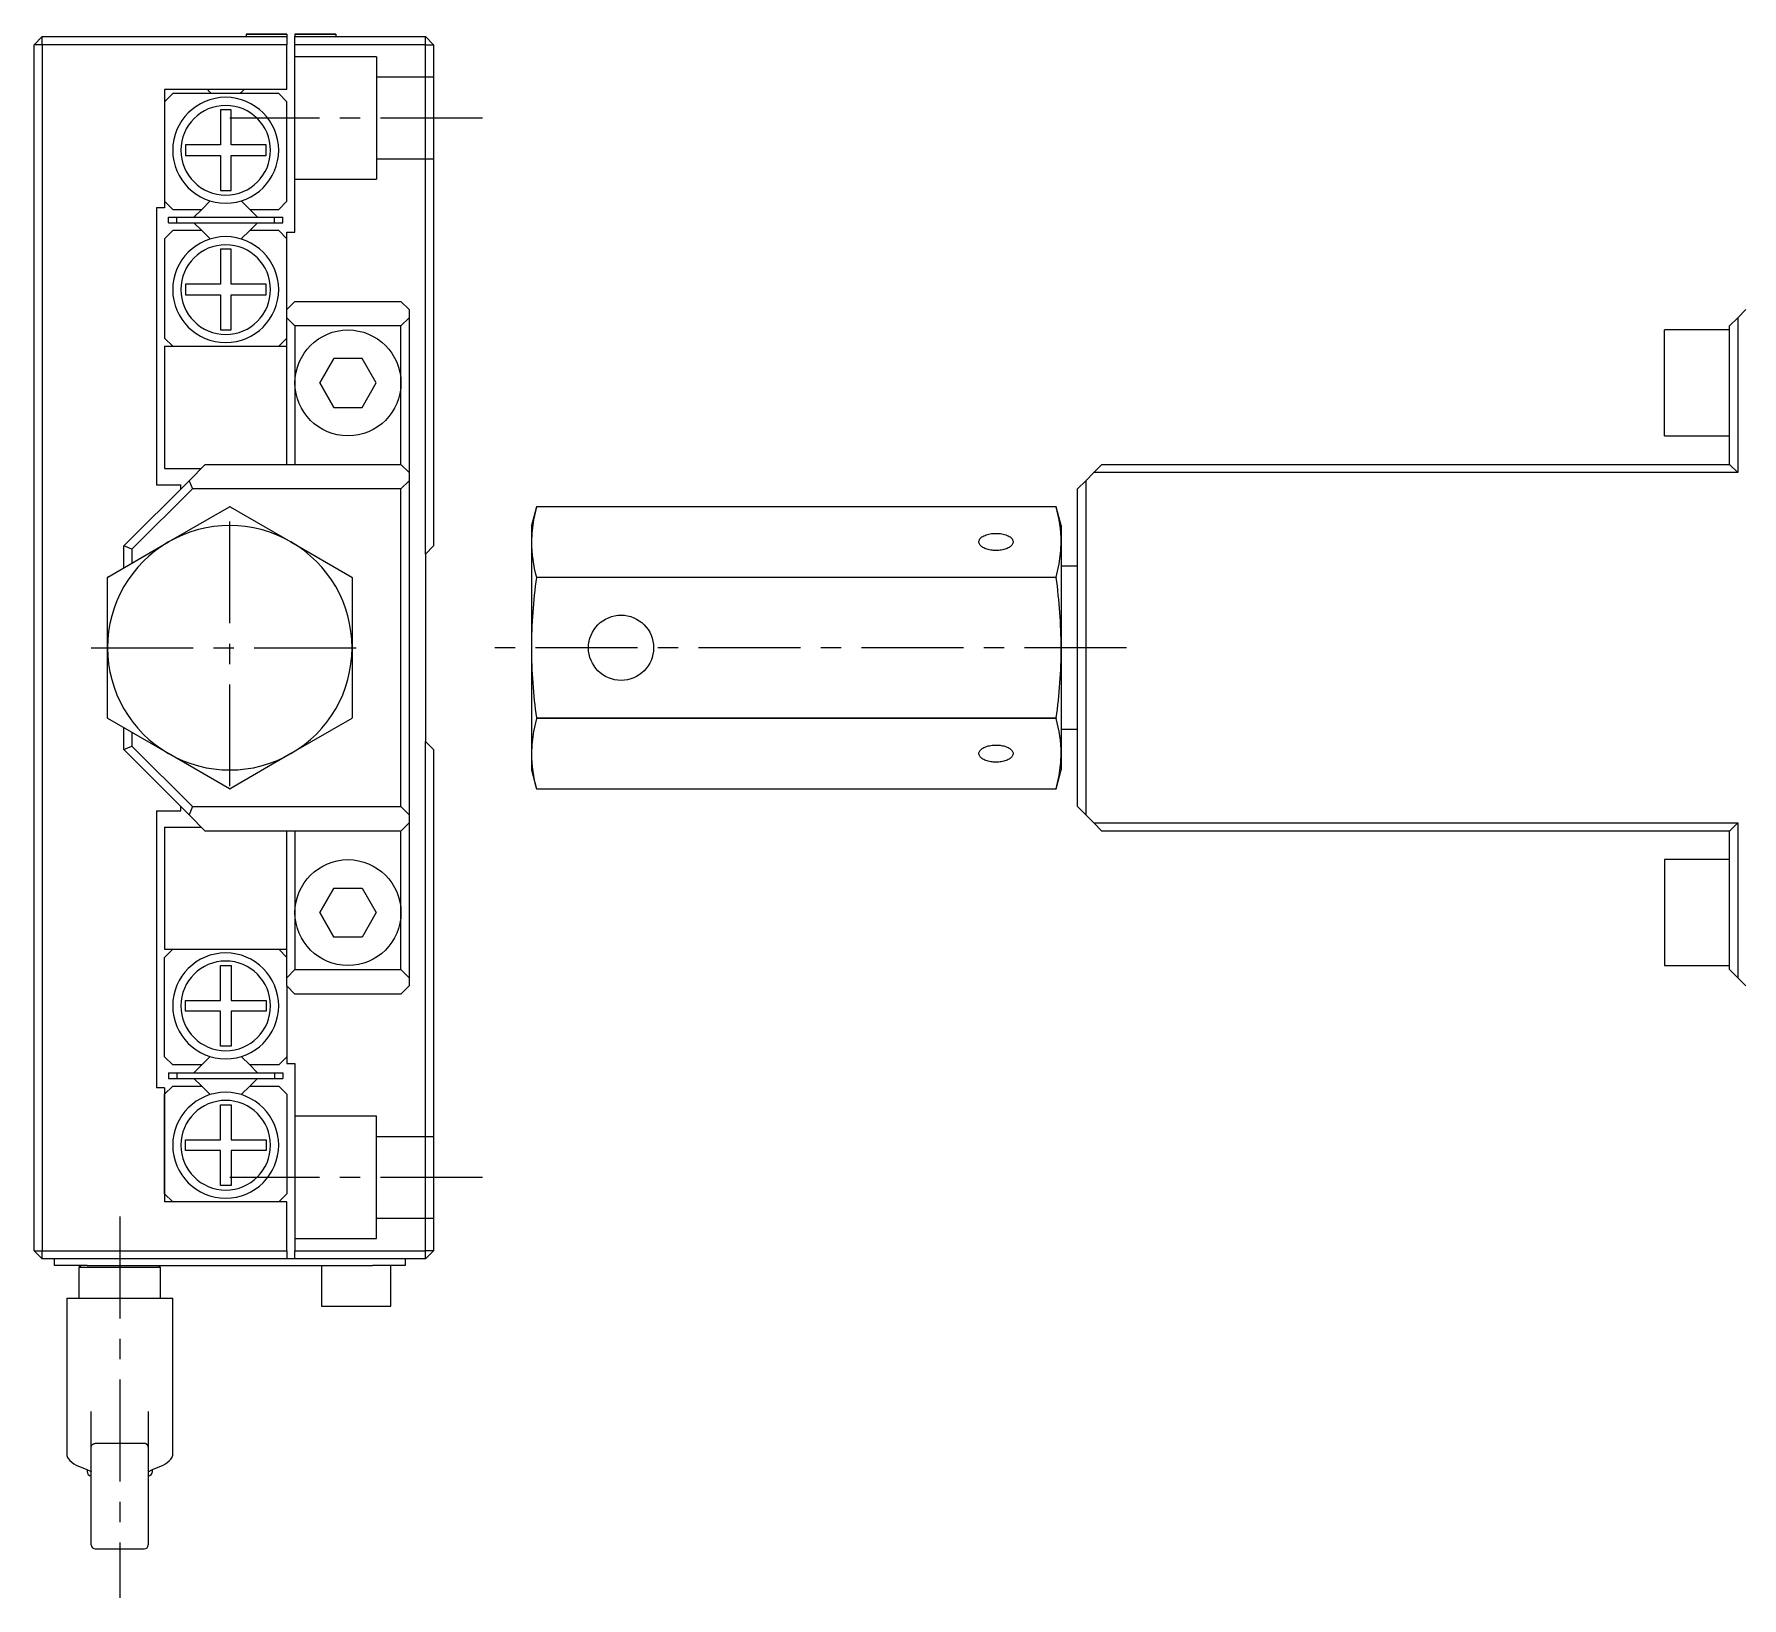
# Model space of a CAD drawing. Extents: x 10 to 774, y 6 to 318.
# Drawn here: x 397.5 to 607, y 66 to 257.9 of the extents above; entities that cross this region are included whole.
import ezdxf

# ---------------------------------------------------------------- set-up
doc = ezdxf.new("R2010")
doc.units = 0
doc.header["$LTSCALE"] = 10
doc.linetypes.add('CENTER', pattern=[2, 1.25, -0.25, 0.25, -0.25])
doc.linetypes.add('DASHED', pattern=[3.5, 2, -1.5])
doc.layers.get('0').update_dxf_attribs({"linetype": 'CONTINUOUS'})
doc.layers.add('CENTER', color=1, linetype='CENTER')

msp = doc.modelspace()

# ---------------------------------------------------------------- linework, layer by layer
at = {"color": 7, "linetype": 'CONTINUOUS'}
for p, q in [((423.5, 257.921019), (428.5, 257.921019)), ((424.222727, 257.921019), (423.5, 257.921019)), ((423.5, 257.921019), (423.5, 257.621019)), ((424.093182, 257.921019), (425.272727, 257.921019)), ((424.229545, 257.921019), (424.093182, 257.921019)), ((424.625, 257.921019), (424.093182, 257.921019)), ((424.093182, 257.921019), (424.222727, 257.921019)), ((424.222781, 257.921019), (424.093182, 257.921019)), ((424.093182, 257.921019), (424.222781, 257.921019)), ((424.222781, 257.921019), (424.093182, 257.921019)), ((424.093182, 257.921019), (424.222781, 257.921019)), ((424.093182, 257.921019), (424.222697, 257.921019)), ((424.222733, 257.921019), (424.093182, 257.921019)), ((424.113636, 257.921019), (424.222727, 257.921019)), ((424.222727, 257.921019), (424.113636, 257.921019)), ((424.113636, 257.921019), (424.222727, 257.921019)), ((424.222727, 257.921019), (424.113636, 257.921019)), ((424.284091, 257.921019), (424.229545, 257.921019)), ((424.365909, 257.921019), (424.284091, 257.921019)), ((425.272727, 257.921019), (424.365909, 257.921019)), ((425.286364, 257.921019), (424.625, 257.921019)), ((425.163636, 257.921019), (425.15488, 257.921019)), ((425.163636, 257.921019), (425.15488, 257.921019)), ((425.293182, 257.921019), (425.156751, 257.921019)), ((425.159123, 257.921019), (425.156751, 257.921019)), ((425.286364, 257.921019), (425.156761, 257.921019)), ((425.286364, 257.921019), (425.156761, 257.921019)), ((425.156763, 257.921019), (425.286364, 257.921019)), ((425.156763, 257.921019), (425.286364, 257.921019)), ((425.156763, 257.921019), (425.286364, 257.921019)), ((425.156764, 257.921019), (425.163636, 257.921019)), ((425.156764, 257.921019), (425.163636, 257.921019)), ((425.163636, 257.921019), (425.156818, 257.921019)), ((425.156818, 257.921019), (425.163636, 257.921019)), ((425.163636, 257.921019), (425.156818, 257.921019)), ((425.156892, 257.921019), (425.163653, 257.921019)), ((425.293182, 257.921019), (425.159123, 257.921019)), ((425.272727, 257.921019), (425.163636, 257.921019)), ((425.163636, 257.921019), (425.272727, 257.921019)), ((428.5, 257.921019), (425.163636, 257.921019)), ((425.163653, 257.921019), (425.293182, 257.921019)), ((425.163653, 257.921019), (425.293182, 257.921019)), ((428.5, 257.921019), (425.5, 257.921019)), ((428.5, 257.921019), (425.5, 257.921019)), ((428.5, 257.921019), (425.5, 257.921019)), ((428.5, 257.921019), (426, 257.921019)), ((428.5, 257.921019), (426, 257.921019)), ((428.5, 257.921019), (426.5, 257.921019)), ((428.5, 257.921019), (426.5, 257.921019)), ((428.5, 257.921019), (426.5, 257.921019)), ((428.5, 257.921019), (426.5, 257.921019)), ((428.5, 257.921019), (426.5, 257.921019)), ((428.5, 257.921019), (426.5, 257.921019)), ((428.5, 257.921019), (426.5, 257.921019)), ((428.5, 257.921019), (426.5, 257.921019)), ((428.5, 257.921019), (426.5, 257.921019)), ((428.5, 257.921019), (426.5, 257.921019)), ((428.5, 257.921019), (426.5, 257.921019)), ((428.5, 257.921019), (426.5, 257.921019)), ((428.5, 257.921019), (426.5, 257.921019)), ((428.5, 257.921019), (426.5, 257.921019)), ((428.5, 257.921019), (426.5, 257.921019)), ((428.5, 257.921019), (426.5, 257.921019)), ((428.5, 257.921019), (428.5, 257.621019)), ((429.5, 257.921019), (434.5, 257.921019)), ((431.5, 257.921019), (429.5, 257.921019)), ((431.5, 257.921019), (429.5, 257.921019)), ((431.5, 257.921019), (429.5, 257.921019)), ((431.5, 257.921019), (429.5, 257.921019)), ((432, 257.921019), (429.5, 257.921019)), ((431.5, 257.921019), (429.5, 257.921019)), ((431.5, 257.921019), (429.5, 257.921019)), ((431.5, 257.921019), (429.5, 257.921019)), ((431.5, 257.921019), (429.5, 257.921019)), ((432.5, 257.921019), (429.5, 257.921019)), ((431.5, 257.921019), (429.5, 257.921019)), ((431.5, 257.921019), (429.5, 257.921019)), ((431.5, 257.921019), (429.5, 257.921019)), ((431.5, 257.921019), (429.5, 257.921019)), ((432, 257.921019), (429.5, 257.921019)), ((431.5, 257.921019), (429.5, 257.921019)), ((431.5, 257.921019), (429.5, 257.921019)), ((431.5, 257.921019), (429.5, 257.921019)), ((431.5, 257.921019), (429.5, 257.921019)), ((432.5, 257.921019), (429.5, 257.921019)), ((431.5, 257.921019), (429.5, 257.921019)), ((431.5, 257.921019), (429.5, 257.921019)), ((431.5, 257.921019), (429.5, 257.921019)), ((431.5, 257.921019), (429.5, 257.921019)), ((432, 257.921019), (429.5, 257.921019)), ((431.5, 257.921019), (429.5, 257.921019)), ((431.5, 257.921019), (429.5, 257.921019)), ((431.5, 257.921019), (429.5, 257.921019)), ((431.5, 257.921019), (429.5, 257.921019)), ((432.5, 257.921019), (429.5, 257.921019)), ((431.5, 257.921019), (429.5, 257.921019)), ((431.5, 257.921019), (429.5, 257.921019)), ((431.5, 257.921019), (429.5, 257.921019)), ((431.5, 257.921019), (429.5, 257.921019)), ((432, 257.921019), (429.5, 257.921019)), ((431.5, 257.921019), (429.5, 257.921019)), ((431.5, 257.921019), (429.5, 257.921019)), ((431.5, 257.921019), (429.5, 257.921019)), ((431.5, 257.921019), (429.5, 257.921019)), ((432.5, 257.921019), (429.5, 257.921019)), ((431.5, 257.921019), (429.5, 257.921019)), ((431.5, 257.921019), (429.5, 257.921019)), ((431.5, 257.921019), (429.5, 257.921019)), ((431.5, 257.921019), (429.5, 257.921019)), ((432, 257.921019), (429.5, 257.921019)), ((431.5, 257.921019), (429.5, 257.921019)), ((431.5, 257.921019), (429.5, 257.921019)), ((431.5, 257.921019), (429.5, 257.921019)), ((431.5, 257.921019), (429.5, 257.921019)), ((432.5, 257.921019), (429.5, 257.921019)), ((431.5, 257.921019), (429.5, 257.921019)), ((431.5, 257.921019), (429.5, 257.921019)), ((431.5, 257.921019), (429.5, 257.921019)), ((431.5, 257.921019), (429.5, 257.921019)), ((432, 257.921019), (429.5, 257.921019)), ((431.5, 257.921019), (429.5, 257.921019)), ((431.5, 257.921019), (429.5, 257.921019)), ((431.5, 257.921019), (429.5, 257.921019)), ((431.5, 257.921019), (429.5, 257.921019)), ((432.5, 257.921019), (429.5, 257.921019)), ((431.5, 257.921019), (429.5, 257.921019)), ((431.5, 257.921019), (429.5, 257.921019)), ((431.5, 257.921019), (429.5, 257.921019)), ((431.5, 257.921019), (429.5, 257.921019)), ((432, 257.921019), (429.5, 257.921019)), ((431.5, 257.921019), (429.5, 257.921019)), ((431.5, 257.921019), (429.5, 257.921019)), ((431.5, 257.921019), (429.5, 257.921019)), ((431.5, 257.921019), (429.5, 257.921019)), ((432.5, 257.921019), (429.5, 257.921019)), ((431.5, 257.921019), (429.5, 257.921019)), ((431.5, 257.921019), (429.5, 257.921019)), ((431.5, 257.921019), (429.5, 257.921019)), ((431.5, 257.921019), (429.5, 257.921019)), ((432, 257.921019), (429.5, 257.921019)), ((431.5, 257.921019), (429.5, 257.921019)), ((431.5, 257.921019), (429.5, 257.921019)), ((431.5, 257.921019), (429.5, 257.921019)), ((431.5, 257.921019), (429.5, 257.921019)), ((432.5, 257.921019), (429.5, 257.921019)), ((431.5, 257.921019), (429.5, 257.921019)), ((431.5, 257.921019), (429.5, 257.921019)), ((431.5, 257.921019), (429.5, 257.921019)), ((431.5, 257.921019), (429.5, 257.921019)), ((432, 257.921019), (429.5, 257.921019)), ((431.5, 257.921019), (429.5, 257.921019)), ((431.5, 257.921019), (429.5, 257.921019)), ((431.5, 257.921019), (429.5, 257.921019)), ((431.5, 257.921019), (429.5, 257.921019)), ((432.5, 257.921019), (429.5, 257.921019)), ((431.5, 257.921019), (429.5, 257.921019)), ((431.5, 257.921019), (429.5, 257.921019)), ((431.5, 257.921019), (429.5, 257.921019)), ((431.5, 257.921019), (429.5, 257.921019)), ((432, 257.921019), (429.5, 257.921019)), ((431.5, 257.921019), (429.5, 257.921019)), ((431.5, 257.921019), (429.5, 257.921019)), ((431.5, 257.921019), (429.5, 257.921019)), ((431.5, 257.921019), (429.5, 257.921019)), ((432.5, 257.921019), (429.5, 257.921019)), ((431.5, 257.921019), (429.5, 257.921019)), ((431.5, 257.921019), (429.5, 257.921019)), ((431.5, 257.921019), (429.5, 257.921019)), ((431.5, 257.921019), (429.5, 257.921019)), ((432, 257.921019), (429.5, 257.921019)), ((431.5, 257.921019), (429.5, 257.921019)), ((431.5, 257.921019), (429.5, 257.921019)), ((431.5, 257.921019), (429.5, 257.921019)), ((431.5, 257.921019), (429.5, 257.921019)), ((432.5, 257.921019), (429.5, 257.921019)), ((431.5, 257.921019), (429.5, 257.921019)), ((431.5, 257.921019), (429.5, 257.921019)), ((431.5, 257.921019), (429.5, 257.921019)), ((431.5, 257.921019), (429.5, 257.921019)), ((432, 257.921019), (429.5, 257.921019)), ((431.5, 257.921019), (429.5, 257.921019)), ((431.5, 257.921019), (429.5, 257.921019)), ((431.5, 257.921019), (429.5, 257.921019)), ((431.5, 257.921019), (429.5, 257.921019)), ((432.5, 257.921019), (429.5, 257.921019)), ((431.5, 257.921019), (429.5, 257.921019)), ((431.5, 257.921019), (429.5, 257.921019)), ((431.5, 257.921019), (429.5, 257.921019)), ((431.5, 257.921019), (429.5, 257.921019)), ((432, 257.921019), (429.5, 257.921019)), ((431.5, 257.921019), (429.5, 257.921019)), ((431.5, 257.921019), (429.5, 257.921019)), ((431.5, 257.921019), (429.5, 257.921019)), ((431.5, 257.921019), (429.5, 257.921019)), ((432.5, 257.921019), (429.5, 257.921019)), ((431.5, 257.921019), (429.5, 257.921019)), ((431.5, 257.921019), (429.5, 257.921019)), ((431.5, 257.921019), (429.5, 257.921019)), ((431.5, 257.921019), (429.5, 257.921019)), ((432, 257.921019), (429.5, 257.921019)), ((431.5, 257.921019), (429.5, 257.921019)), ((431.5, 257.921019), (429.5, 257.921019)), ((431.5, 257.921019), (429.5, 257.921019)), ((431.5, 257.921019), (429.5, 257.921019)), ((432.922727, 257.921019), (429.5, 257.921019)), ((429.5, 257.921019), (429.5, 257.621019)), ((432.922781, 257.921019), (432.793182, 257.921019)), ((432.793182, 257.921019), (432.922697, 257.921019)), ((432.922792, 257.921019), (432.793182, 257.921019)), ((432.793182, 257.921019), (432.922781, 257.921019)), ((432.929488, 257.921019), (432.793182, 257.921019)), ((432.922792, 257.921019), (432.793182, 257.921019)), ((432.793182, 257.921019), (432.922697, 257.921019)), ((432.922792, 257.921019), (432.793182, 257.921019)), ((432.793182, 257.921019), (432.922781, 257.921019)), ((432.922792, 257.921019), (432.793182, 257.921019)), ((432.793182, 257.921019), (432.922697, 257.921019)), ((432.922792, 257.921019), (432.793182, 257.921019)), ((432.793182, 257.921019), (432.922781, 257.921019)), ((432.922792, 257.921019), (432.793182, 257.921019)), ((432.793182, 257.921019), (432.922697, 257.921019)), ((432.793182, 257.921019), (432.922727, 257.921019)), ((432.793182, 257.921019), (432.922727, 257.921019)), ((432.922792, 257.921019), (432.793182, 257.921019)), ((432.793182, 257.921019), (432.922781, 257.921019)), ((432.922792, 257.921019), (432.793182, 257.921019)), ((432.793182, 257.921019), (432.922781, 257.921019)), ((432.922792, 257.921019), (432.793182, 257.921019)), ((432.793182, 257.921019), (432.922781, 257.921019)), ((432.922792, 257.921019), (432.793182, 257.921019)), ((432.793182, 257.921019), (432.922781, 257.921019)), ((432.922792, 257.921019), (432.793182, 257.921019)), ((432.793182, 257.921019), (432.922697, 257.921019)), ((432.793182, 257.921019), (432.92281, 257.921019)), ((432.793182, 257.921019), (432.922727, 257.921019)), ((432.793182, 257.921019), (432.922781, 257.921019)), ((432.922816, 257.921019), (432.793182, 257.921019)), ((432.922733, 257.921019), (432.793182, 257.921019)), ((432.922816, 257.921019), (432.793182, 257.921019)), ((432.922347, 257.921019), (432.793182, 257.921019)), ((432.922789, 257.921019), (432.8, 257.921019)), ((432.8, 257.921019), (432.922716, 257.921019)), ((432.922789, 257.921019), (432.8, 257.921019)), ((432.8, 257.921019), (432.922716, 257.921019)), ((432.922794, 257.921019), (432.8, 257.921019)), ((432.8, 257.921019), (432.924288, 257.921019)), ((432.922794, 257.921019), (432.8, 257.921019)), ((432.8, 257.921019), (432.924288, 257.921019)), ((432.922794, 257.921019), (432.8, 257.921019)), ((432.8, 257.921019), (432.924288, 257.921019)), ((432.922794, 257.921019), (432.8, 257.921019)), ((432.8, 257.921019), (432.924288, 257.921019)), ((432.922789, 257.921019), (432.8, 257.921019)), ((432.8, 257.921019), (432.922716, 257.921019)), ((432.922789, 257.921019), (432.8, 257.921019)), ((432.8, 257.921019), (432.922716, 257.921019)), ((432.929483, 257.921019), (432.8, 257.921019)), ((432.8, 257.921019), (432.92954, 257.921019)), ((433.420455, 257.921019), (432.8, 257.921019)), ((432.922777, 257.921019), (432.8, 257.921019)), ((432.8, 257.921019), (432.922775, 257.921019)), ((432.922777, 257.921019), (432.8, 257.921019)), ((432.8, 257.921019), (432.922775, 257.921019)), ((432.8, 257.921019), (432.92954, 257.921019)), ((432.8, 257.921019), (432.922727, 257.921019)), ((432.922727, 257.921019), (432.8, 257.921019)), ((432.8, 257.921019), (432.922727, 257.921019)), ((432.922727, 257.921019), (432.8, 257.921019)), ((432.8, 257.921019), (432.922727, 257.921019)), ((432.922727, 257.921019), (432.8, 257.921019)), ((432.8, 257.921019), (432.922727, 257.921019)), ((432.922727, 257.921019), (432.8, 257.921019)), ((432.813636, 257.921019), (432.929545, 257.921019)), ((432.929545, 257.921019), (432.813636, 257.921019)), ((432.813636, 257.921019), (432.92281, 257.921019)), ((432.922727, 257.921019), (432.813636, 257.921019)), ((432.813636, 257.921019), (432.92281, 257.921019)), ((432.922727, 257.921019), (432.813636, 257.921019)), ((432.813636, 257.921019), (432.922727, 257.921019)), ((432.922727, 257.921019), (432.813636, 257.921019)), ((432.813636, 257.921019), (432.922727, 257.921019)), ((432.922809, 257.921019), (432.813636, 257.921019)), ((432.813636, 257.921019), (432.92281, 257.921019)), ((432.922727, 257.921019), (432.813636, 257.921019)), ((432.813636, 257.921019), (432.922727, 257.921019)), ((432.922727, 257.921019), (432.813636, 257.921019)), ((432.813636, 257.921019), (432.92281, 257.921019)), ((432.922809, 257.921019), (432.813636, 257.921019)), ((432.813636, 257.921019), (432.922727, 257.921019)), ((432.922809, 257.921019), (432.813636, 257.921019)), ((432.813636, 257.921019), (432.92281, 257.921019)), ((432.922809, 257.921019), (432.813636, 257.921019)), ((432.813636, 257.921019), (432.92281, 257.921019)), ((432.922727, 257.921019), (432.813636, 257.921019)), ((432.813636, 257.921019), (432.922727, 257.921019)), ((432.922809, 257.921019), (432.813636, 257.921019)), ((432.813636, 257.921019), (432.922727, 257.921019)), ((432.922727, 257.921019), (432.813636, 257.921019)), ((432.813636, 257.921019), (432.922727, 257.921019)), ((432.922727, 257.921019), (432.813636, 257.921019)), ((432.813636, 257.921019), (432.92281, 257.921019)), ((432.922809, 257.921019), (432.813636, 257.921019)), ((432.813636, 257.921019), (432.92281, 257.921019)), ((432.922727, 257.921019), (432.813636, 257.921019)), ((432.813636, 257.921019), (432.92281, 257.921019)), ((432.922727, 257.921019), (432.813636, 257.921019)), ((432.813636, 257.921019), (432.92281, 257.921019)), ((432.922727, 257.921019), (432.813636, 257.921019)), ((432.943122, 257.921019), (432.929483, 257.921019)), ((432.943129, 257.921019), (432.929488, 257.921019)), ((432.92954, 257.921019), (433.106818, 257.921019)), ((432.92954, 257.921019), (433.106818, 257.921019)), ((432.929545, 257.921019), (432.943182, 257.921019)), ((433.325056, 257.921019), (432.929545, 257.921019)), ((432.943173, 257.921019), (432.929545, 257.921019)), ((433.106818, 257.921019), (432.929545, 257.921019)), ((432.929545, 257.921019), (433.352273, 257.921019)), ((432.929545, 257.921019), (433.32487, 257.921019)), ((433.255747, 257.921019), (432.943122, 257.921019)), ((433.256706, 257.921019), (432.943129, 257.921019)), ((433.106818, 257.921019), (432.943173, 257.921019)), ((432.943182, 257.921019), (433.215909, 257.921019)), ((433.256818, 257.921019), (433.175001, 257.921019)), ((433.175001, 257.921019), (433.29086, 257.921019)), ((433.25676, 257.921019), (433.202274, 257.921019)), ((433.352273, 257.921019), (433.202274, 257.921019)), ((433.202274, 257.921019), (433.325035, 257.921019)), ((433.202274, 257.921019), (433.325035, 257.921019)), ((433.215909, 257.921019), (433.256818, 257.921019)), ((433.290623, 257.921019), (433.255747, 257.921019)), ((433.290838, 257.921019), (433.256706, 257.921019)), ((433.291206, 257.921019), (433.25676, 257.921019)), ((433.324816, 257.921019), (433.290623, 257.921019)), ((433.325, 257.921019), (433.290838, 257.921019)), ((433.325058, 257.921019), (433.29091, 257.921019)), ((433.325056, 257.921019), (433.291206, 257.921019)), ((433.993182, 257.921019), (433.420455, 257.921019)), ((433.856763, 257.921019), (433.986364, 257.921019)), ((433.856763, 257.921019), (433.986364, 257.921019)), ((433.856763, 257.921019), (433.986364, 257.921019)), ((433.856763, 257.921019), (433.986364, 257.921019)), ((433.856763, 257.921019), (433.986364, 257.921019)), ((433.856763, 257.921019), (433.986364, 257.921019)), ((433.856763, 257.921019), (433.986364, 257.921019)), ((433.856857, 257.921019), (433.986364, 257.921019)), ((433.856857, 257.921019), (433.986364, 257.921019)), ((433.856857, 257.921019), (433.986364, 257.921019)), ((433.863653, 257.921019), (433.993182, 257.921019)), ((433.863653, 257.921019), (433.993182, 257.921019)), ((433.863653, 257.921019), (433.993182, 257.921019)), ((433.863653, 257.921019), (433.993182, 257.921019)), ((433.863653, 257.921019), (433.993182, 257.921019)), ((433.863653, 257.921019), (433.993182, 257.921019)), ((433.863653, 257.921019), (433.993182, 257.921019)), ((433.863653, 257.921019), (433.993182, 257.921019)), ((433.863653, 257.921019), (433.993182, 257.921019)), ((433.863653, 257.921019), (433.993182, 257.921019)), ((433.863653, 257.921019), (433.993182, 257.921019)), ((433.863653, 257.921019), (433.993182, 257.921019)), ((433.863653, 257.921019), (433.993182, 257.921019)), ((433.863653, 257.921019), (433.993182, 257.921019)), ((433.863653, 257.921019), (433.993182, 257.921019)), ((433.863653, 257.921019), (433.993182, 257.921019)), ((433.868511, 257.921019), (433.986364, 257.921019)), ((433.868511, 257.921019), (433.986364, 257.921019)), ((433.868511, 257.921019), (433.986364, 257.921019)), ((433.86977, 257.921019), (433.993182, 257.921019)), ((433.986364, 257.921019), (433.870331, 257.921019)), ((433.986364, 257.921019), (433.870331, 257.921019)), ((433.979545, 257.921019), (433.870374, 257.921019)), ((433.979545, 257.921019), (433.870374, 257.921019)), ((433.979545, 257.921019), (433.870374, 257.921019)), ((433.979545, 257.921019), (433.870374, 257.921019)), ((433.87038, 257.921019), (433.993182, 257.921019)), ((433.87038, 257.921019), (433.993182, 257.921019)), ((433.87038, 257.921019), (433.993182, 257.921019)), ((433.87038, 257.921019), (433.993182, 257.921019)), ((433.870382, 257.921019), (433.993182, 257.921019)), ((433.870382, 257.921019), (433.993182, 257.921019)), ((433.870382, 257.921019), (433.993182, 257.921019)), ((433.986364, 257.921019), (433.870386, 257.921019)), ((433.986364, 257.921019), (433.870386, 257.921019)), ((433.870419, 257.921019), (433.993182, 257.921019)), ((433.870419, 257.921019), (433.993182, 257.921019)), ((433.993182, 257.921019), (433.870421, 257.921019)), ((433.993182, 257.921019), (433.870421, 257.921019)), ((433.870455, 257.921019), (433.972727, 257.921019)), ((433.870455, 257.921019), (433.972727, 257.921019)), ((434.5, 257.921019), (433.870455, 257.921019)), ((433.870455, 257.921019), (433.972727, 257.921019)), ((433.870455, 257.921019), (433.972727, 257.921019)), ((433.979545, 257.921019), (433.870455, 257.921019)), ((433.870455, 257.921019), (433.979545, 257.921019)), ((433.870455, 257.921019), (433.979545, 257.921019)), ((433.870455, 257.921019), (433.979545, 257.921019)), ((433.972727, 257.921019), (433.870455, 257.921019)), ((433.972727, 257.921019), (433.870455, 257.921019)), ((433.972727, 257.921019), (433.870455, 257.921019)), ((433.972727, 257.921019), (433.870455, 257.921019)), ((433.870455, 257.921019), (433.979545, 257.921019)), ((433.870455, 257.921019), (433.979545, 257.921019)), ((433.979545, 257.921019), (433.870455, 257.921019)), ((433.870455, 257.921019), (433.979545, 257.921019)), ((433.979545, 257.921019), (433.870455, 257.921019)), ((433.870455, 257.921019), (433.979545, 257.921019)), ((433.979545, 257.921019), (433.870455, 257.921019)), ((433.870455, 257.921019), (433.979545, 257.921019)), ((433.993182, 257.921019), (433.870487, 257.921019)), ((433.993182, 257.921019), (433.870487, 257.921019)), ((433.993182, 257.921019), (433.870487, 257.921019)), ((433.993182, 257.921019), (433.870487, 257.921019)), ((433.986364, 257.921019), (433.870525, 257.921019)), ((433.986364, 257.921019), (433.870525, 257.921019)), ((433.986364, 257.921019), (433.870525, 257.921019)), ((433.986364, 257.921019), (433.870525, 257.921019)), ((433.986364, 257.921019), (433.870525, 257.921019)), ((433.993182, 257.921019), (433.870532, 257.921019)), ((433.993182, 257.921019), (433.870532, 257.921019)), ((433.993182, 257.921019), (433.870532, 257.921019)), ((433.993182, 257.921019), (433.870532, 257.921019)), ((433.993182, 257.921019), (433.870532, 257.921019)), ((433.993182, 257.921019), (433.870532, 257.921019)), ((433.993182, 257.921019), (433.870555, 257.921019)), ((433.993182, 257.921019), (433.871852, 257.921019)), ((433.993182, 257.921019), (433.871852, 257.921019)), ((433.993182, 257.921019), (433.871852, 257.921019)), ((433.993182, 257.921019), (433.871852, 257.921019)), ((433.993182, 257.921019), (433.871852, 257.921019)), ((433.993182, 257.921019), (433.871852, 257.921019)), ((433.993182, 257.921019), (433.871852, 257.921019)), ((433.993182, 257.921019), (433.871852, 257.921019)), ((433.993182, 257.921019), (433.871852, 257.921019)), ((433.993182, 257.921019), (433.871852, 257.921019)), ((433.993182, 257.921019), (433.871857, 257.921019)), ((433.993182, 257.921019), (433.871857, 257.921019)), ((433.986364, 257.921019), (433.871979, 257.921019)), ((433.986364, 257.921019), (433.871979, 257.921019)), ((433.986364, 257.921019), (433.871979, 257.921019)), ((433.986364, 257.921019), (433.871979, 257.921019)), ((434.5, 257.921019), (434.5, 257.621019)), ((398.5, 257.621019), (397.5, 256.621019)), ((398.5, 256.621019), (397.5, 256.621019)), ((397.5, 108.621019), (397.5, 256.621019)), ((398.5, 257.621019), (428.5, 257.621019)), ((398.5, 256.621019), (398.5, 257.621019)), ((428.5, 256.621019), (398.5, 256.621019)), ((398.5, 256.621019), (398.5, 108.621019)), ((428.5, 257.621019), (428.5, 256.621019)), ((428.5, 251.121019), (428.5, 256.621019)), ((429.5, 257.621019), (445.5, 257.621019)), ((429.5, 256.621019), (429.5, 257.621019)), ((445.5, 256.621019), (429.5, 256.621019)), ((429.5, 233.621019), (429.5, 256.621019)), ((445.5, 256.621019), (445.5, 257.621019)), ((446.5, 256.621019), (445.5, 257.621019)), ((445.5, 256.621019), (446.5, 256.621019)), ((445.5, 194.121019), (445.5, 256.621019)), ((446.5, 256.621019), (446.5, 195.121019)), ((428.5, 251.121019), (413.5, 251.121019)), ((413.5, 251.121019), (413.5, 249.621019)), ((414.5, 250.621019), (413.5, 249.621019)), ((413.5, 249.621019), (413.5, 237.421019)), ((413.5, 249.621019), (413.5, 237.421019)), ((427.5, 250.621019), (414.5, 250.621019)), ((418.75, 251.121019), (418.9, 250.971019)), ((418.9, 250.971019), (419.25, 250.621019)), ((422.75, 250.621019), (423.1, 250.971019)), ((423.1, 250.971019), (423.25, 251.121019)), ((428.5, 249.621019), (427.5, 250.621019)), ((428.5, 237.421019), (428.5, 249.621019)), ((421.65, 248.621019), (420.35, 248.621019)), ((420.35, 248.621019), (420.35, 244.321019)), ((421.65, 244.321019), (421.65, 248.621019)), ((420.35, 244.321019), (416.05, 244.321019)), ((416.05, 244.321019), (416.05, 243.021019)), ((416.05, 243.021019), (420.35, 243.021019)), ((420.35, 243.021019), (420.35, 238.721019)), ((425.95, 244.321019), (421.65, 244.321019)), ((421.65, 238.721019), (421.65, 243.021019)), ((421.65, 243.021019), (425.95, 243.021019)), ((425.95, 243.021019), (425.95, 244.321019)), ((413.5, 237.421019), (414.5, 236.421019)), ((413.5, 237.421019), (413.5, 236.621019)), ((419.093302, 237.456962), (418.057359, 236.421019)), ((420.35, 238.721019), (421.65, 238.721019)), ((423.942641, 236.421019), (422.906698, 237.456962)), ((427.5, 236.421019), (428.5, 237.421019)), ((413.5, 236.621019), (412.5, 236.621019)), ((412.5, 236.621019), (412.5, 202.621019)), ((414, 235.471019), (415, 235.471019)), ((414, 234.771019), (414, 235.471019)), ((414, 234.771019), (415, 234.771019)), ((414.5, 236.421019), (418.057359, 236.421019)), ((415, 235.471019), (427, 235.471019)), ((415, 234.771019), (415, 235.471019)), ((415, 234.771019), (427, 234.771019)), ((418.057359, 236.421019), (417.107359, 235.471019)), ((417.107359, 234.771019), (418.057359, 233.821019)), ((424.892641, 235.471019), (423.942641, 236.421019)), ((423.942641, 236.421019), (427.5, 236.421019)), ((423.942641, 233.821019), (424.892641, 234.771019)), ((427, 235.471019), (428, 235.471019)), ((427, 234.771019), (427, 235.471019)), ((427, 234.771019), (428, 234.771019)), ((428, 234.771019), (428, 235.471019)), ((414.5, 233.821019), (413.5, 232.821019)), ((413.5, 232.821019), (413.5, 220.621019)), ((418.057359, 233.821019), (414.5, 233.821019)), ((418.057359, 233.821019), (419.093302, 232.785076)), ((422.906698, 232.785076), (423.942641, 233.821019)), ((427.5, 233.821019), (423.942641, 233.821019)), ((428.5, 232.821019), (427.5, 233.821019)), ((428.5, 233.621019), (429.5, 233.621019)), ((428.5, 232.821019), (428.5, 233.621019)), ((428.5, 224.121019), (428.5, 232.821019)), ((428.5, 224.121019), (428.5, 232.821019)), ((421.65, 231.521019), (420.35, 231.521019)), ((420.35, 231.521019), (420.35, 227.221019)), ((421.65, 227.221019), (421.65, 231.521019)), ((420.35, 227.221019), (416.05, 227.221019)), ((416.05, 227.221019), (416.05, 225.921019)), ((425.95, 227.221019), (421.65, 227.221019)), ((425.95, 225.921019), (425.95, 227.221019)), ((416.05, 225.921019), (420.35, 225.921019)), ((420.35, 225.921019), (420.35, 221.621019)), ((421.65, 225.921019), (425.95, 225.921019)), ((421.65, 221.621019), (421.65, 225.921019)), ((429.5, 225.121019), (428.5, 224.121019)), ((429.5, 225.121019), (442.5, 225.121019)), ((443.5, 224.121019), (442.5, 225.121019)), ((428.5, 223.121019), (428.5, 224.121019)), ((428.5, 223.121019), (429.5, 222.121019)), ((428.5, 205.121019), (428.5, 223.121019)), ((442.5, 222.121019), (429.5, 222.121019)), ((429.5, 222.121019), (429.5, 215.121019)), ((442.5, 222.121019), (443.5, 223.121019)), ((442.5, 215.121019), (442.5, 222.121019)), ((443.5, 224.121019), (443.5, 223.121019)), ((443.5, 223.121019), (443.5, 204.121019)), ((605.5, 222.121019), (606.5, 223.121019)), ((605.5, 208.621019), (605.5, 222.121019)), ((607.5, 224.121019), (606.5, 223.121019)), ((606.5, 223.121019), (606.5, 204.121019)), ((413.5, 220.621019), (414.5, 219.621019)), ((420.35, 221.621019), (421.65, 221.621019)), ((427.5, 219.621019), (428.5, 220.621019)), ((597.5, 208.621019), (597.5, 221.621019)), ((605.5, 221.621019), (597.5, 221.621019)), ((413.5, 219.621019), (413.5, 204.621019)), ((413.5, 219.621019), (414.5, 219.621019)), ((414.5, 219.621019), (427.5, 219.621019)), ((414.5, 219.621019), (427.5, 219.621019)), ((427.5, 219.621019), (428.5, 219.621019)), ((432.535898, 215.121019), (434.267949, 218.121019)), ((434.267949, 218.121019), (432.535898, 215.121019)), ((437.732051, 218.121019), (434.267949, 218.121019)), ((439.464102, 215.121019), (437.732051, 218.121019)), ((429.5, 215.121019), (429.5, 205.121019)), ((432.535898, 215.121019), (434.267949, 212.121019)), ((434.267949, 212.121019), (432.535898, 215.121019)), ((437.732051, 212.121019), (439.464102, 215.121019)), ((442.5, 205.121019), (442.5, 215.121019)), ((434.267949, 212.121019), (437.732051, 212.121019)), ((597.5, 208.621019), (605.5, 208.621019)), ((605.5, 205.121019), (605.5, 208.621019)), ((413.5, 204.621019), (418, 204.621019)), ((416.5, 203.121019), (418.5, 205.121019)), ((418.5, 205.121019), (442.5, 205.121019)), ((443.5, 204.121019), (442.5, 205.121019)), ((443.5, 204.121019), (443.5, 203.121019)), ((527.5, 204.121019), (526.5, 203.121019)), ((527.5, 204.121019), (528.5, 205.121019)), ((606.5, 204.121019), (527.5, 204.121019)), ((528.5, 205.121019), (605.5, 205.121019)), ((606.5, 204.121019), (605.5, 205.121019)), ((408.5, 195.121019), (416.5, 203.121019)), ((416.914214, 202.121019), (409.5, 194.706805)), ((412.5, 202.621019), (415.5, 202.621019)), ((415.5, 202.121019), (415.5, 202.621019)), ((416.5, 203.121019), (416.914214, 202.121019)), ((442.5, 202.121019), (416.914214, 202.121019)), ((442.5, 202.121019), (443.5, 203.121019)), ((442.5, 163.121019), (442.5, 202.121019)), ((443.5, 203.121019), (443.5, 162.121019)), ((525.5, 202.121019), (526.5, 203.121019)), ((525.5, 163.121019), (525.5, 202.121019)), ((526.5, 203.121019), (526.5, 162.121019)), ((414, 195.6114), (421.464416, 199.920982)), ((421.535584, 199.920982), (429, 195.6114)), ((459.116283, 199.921019), (458.5, 197.621019)), ((459.116283, 199.920982), (458.752828, 198.313127)), ((522.883717, 199.921019), (459.116283, 199.921019)), ((522.883717, 199.920982), (459.116283, 199.920982)), ((523.5, 197.621019), (522.883717, 199.921019)), ((458.5, 197.621019), (458.5, 195.6114)), ((458.752828, 198.313127), (458.541741, 196.695101)), ((523.5, 197.621019), (523.5, 195.6114)), ((406.535584, 191.301818), (414, 195.6114)), ((409.5, 194.706805), (408.5, 195.121019)), ((408.5, 192.435973), (408.5, 195.121019)), ((429, 195.6114), (436.464416, 191.301818)), ((446.5, 195.121019), (445.5, 194.121019)), ((458.541741, 196.695101), (458.5, 195.6114)), ((458.5, 195.6114), (458.5, 182.621019)), ((513.4, 195.6114), (513.407991, 195.702913)), ((513.406474, 195.529018), (513.4, 195.6114)), ((513.425854, 195.447144), (513.406474, 195.529018)), ((513.407991, 195.702913), (513.431904, 195.79373)), ((513.458023, 195.366282), (513.425854, 195.447144)), ((513.431904, 195.79373), (513.471556, 195.88316)), ((513.502781, 195.286932), (513.458023, 195.366282)), ((513.471556, 195.88316), (513.526645, 195.970521)), ((513.559853, 195.209582), (513.502781, 195.286932)), ((513.526645, 195.970521), (513.596754, 196.055149)), ((513.628886, 195.13471), (513.559853, 195.209582)), ((513.596754, 196.055149), (513.681347, 196.1364)), ((513.709456, 195.062776), (513.628886, 195.13471)), ((513.681347, 196.1364), (513.779781, 196.213655)), ((513.801064, 194.994225), (513.709456, 195.062776)), ((513.779781, 196.213655), (513.891307, 196.286327)), ((513.903147, 194.929479), (513.801064, 194.994225)), ((513.891307, 196.286327), (514.015076, 196.353862)), ((514.015076, 194.868938), (513.903147, 194.929479)), ((514.015076, 196.353862), (514.150146, 196.415747)), ((514.136159, 194.812974), (514.015076, 194.868938)), ((514.150146, 196.415747), (514.295489, 196.47151)), ((514.295489, 196.47151), (514.45, 196.520727)), ((514.45, 196.520727), (514.612502, 196.563023)), ((514.612502, 196.563023), (514.781758, 196.598077)), ((514.781758, 196.598077), (514.95648, 196.625622)), ((514.95648, 196.625622), (515.135339, 196.645448)), ((515.135339, 196.645448), (515.316973, 196.657404)), ((515.316973, 196.657404), (515.5, 196.6614)), ((515.5, 196.6614), (515.683027, 196.657404)), ((515.683027, 196.657404), (515.864661, 196.645448)), ((515.864661, 196.645448), (516.04352, 196.625622)), ((516.04352, 196.625622), (516.218242, 196.598077)), ((516.218242, 196.598077), (516.387498, 196.563023)), ((516.387498, 196.563023), (516.55, 196.520727)), ((516.55, 196.520727), (516.704511, 196.47151)), ((516.704511, 196.47151), (516.849854, 196.415747)), ((516.849854, 196.415747), (516.984924, 196.353862)), ((516.984924, 194.868938), (516.863841, 194.812974)), ((516.984924, 196.353862), (517.108693, 196.286327)), ((517.096853, 194.929479), (516.984924, 194.868938)), ((517.198936, 194.994225), (517.096853, 194.929479)), ((517.108693, 196.286327), (517.220219, 196.213655)), ((517.290544, 195.062776), (517.198936, 194.994225)), ((517.220219, 196.213655), (517.318653, 196.1364)), ((517.371114, 195.13471), (517.290544, 195.062776)), ((517.318653, 196.1364), (517.403246, 196.055149)), ((517.440147, 195.209582), (517.371114, 195.13471)), ((517.403246, 196.055149), (517.473355, 195.970521)), ((517.497219, 195.286932), (517.440147, 195.209582)), ((517.473355, 195.970521), (517.528444, 195.88316)), ((517.541977, 195.366282), (517.497219, 195.286932)), ((517.528444, 195.88316), (517.568096, 195.79373)), ((517.574146, 195.447144), (517.541977, 195.366282)), ((517.568096, 195.79373), (517.592009, 195.702913)), ((517.593526, 195.529018), (517.574146, 195.447144)), ((517.592009, 195.702913), (517.6, 195.6114)), ((517.6, 195.6114), (517.593526, 195.529018)), ((523.458259, 194.527698), (523.5, 195.6114)), ((523.5, 195.6114), (523.5, 182.621019)), ((409.5, 194.706805), (409.5, 193.013324)), ((445.5, 194.121019), (445.5, 171.121019)), ((514.265651, 194.761932), (514.136159, 194.812974)), ((514.402753, 194.716128), (514.265651, 194.761932)), ((514.54662, 194.675843), (514.402753, 194.716128)), ((514.696365, 194.641326), (514.54662, 194.675843)), ((514.851064, 194.612791), (514.696365, 194.641326)), ((515.009765, 194.590411), (514.851064, 194.612791)), ((515.171488, 194.574327), (515.009765, 194.590411)), ((515.335236, 194.564637), (515.171488, 194.574327)), ((515.5, 194.5614), (515.335236, 194.564637)), ((515.664764, 194.564637), (515.5, 194.5614)), ((515.828512, 194.574327), (515.664764, 194.564637)), ((515.990235, 194.590411), (515.828512, 194.574327)), ((516.148936, 194.612791), (515.990235, 194.590411)), ((516.303635, 194.641326), (516.148936, 194.612791)), ((516.45338, 194.675843), (516.303635, 194.641326)), ((516.597247, 194.716128), (516.45338, 194.675843)), ((516.734349, 194.761932), (516.597247, 194.716128)), ((516.863841, 194.812974), (516.734349, 194.761932)), ((522.883717, 191.301818), (523.247172, 192.909673)), ((523.247172, 192.909673), (523.458259, 194.527698)), ((406.5, 182.621019), (406.5, 191.240184)), ((436.5, 191.240184), (436.5, 182.621019)), ((459.116283, 191.301818), (459.116283, 191.240184)), ((459.116283, 191.301818), (522.883717, 191.301818)), ((522.883717, 191.240184), (459.116283, 191.240184)), ((522.883717, 191.301818), (522.883717, 191.240184)), ((525.5, 192.621019), (523.5, 192.621019)), ((406.5, 174.001854), (406.5, 182.621019)), ((436.5, 182.621019), (436.5, 174.001854)), ((458.5, 182.621019), (458.5, 169.630638)), ((523.5, 182.621019), (523.5, 169.630638)), ((414, 169.630638), (406.535584, 173.94022)), ((436.464416, 173.94022), (429, 169.630638)), ((459.116283, 173.94022), (458.752828, 172.332365)), ((459.116283, 174.001854), (522.883717, 174.001854)), ((459.116283, 174.001854), (459.116283, 173.94022)), ((522.883717, 173.94022), (459.116283, 173.94022)), ((522.883717, 174.001854), (522.883717, 173.94022)), ((408.5, 170.121019), (408.5, 172.806064)), ((409.5, 172.228714), (409.5, 170.535232)), ((458.752828, 172.332365), (458.541741, 170.714339)), ((523.5, 172.621019), (525.5, 172.621019)), ((408.5, 170.121019), (409.5, 170.535232)), ((416.5, 162.121019), (408.5, 170.121019)), ((409.5, 170.535232), (416.914214, 163.121019)), ((445.5, 108.621019), (445.5, 171.121019)), ((445.5, 171.121019), (446.5, 170.121019)), ((446.5, 170.121019), (446.5, 108.621019)), ((458.541741, 170.714339), (458.5, 169.630638)), ((513.4, 169.630638), (513.406474, 169.71302)), ((513.406474, 169.71302), (513.425854, 169.794894)), ((513.425854, 169.794894), (513.458023, 169.875755)), ((513.458023, 169.875755), (513.502781, 169.955106)), ((513.502781, 169.955106), (513.559853, 170.032455)), ((513.559853, 170.032455), (513.628886, 170.107328)), ((513.628886, 170.107328), (513.709456, 170.179261)), ((513.709456, 170.179261), (513.801064, 170.247812)), ((513.801064, 170.247812), (513.903147, 170.312558)), ((513.903147, 170.312558), (514.015076, 170.3731)), ((514.015076, 170.3731), (514.136159, 170.429064)), ((514.136159, 170.429064), (514.265651, 170.480106)), ((514.265651, 170.480106), (514.402753, 170.52591)), ((514.402753, 170.52591), (514.54662, 170.566195)), ((514.54662, 170.566195), (514.696365, 170.600711)), ((514.696365, 170.600711), (514.851064, 170.629247)), ((514.851064, 170.629247), (515.009765, 170.651626)), ((515.009765, 170.651626), (515.171488, 170.667711)), ((515.171488, 170.667711), (515.335236, 170.677401)), ((515.335236, 170.677401), (515.5, 170.680638)), ((515.5, 170.680638), (515.664764, 170.677401)), ((515.664764, 170.677401), (515.828512, 170.667711)), ((515.828512, 170.667711), (515.990235, 170.651626)), ((515.990235, 170.651626), (516.148936, 170.629247)), ((516.148936, 170.629247), (516.303635, 170.600711)), ((516.303635, 170.600711), (516.45338, 170.566195)), ((516.45338, 170.566195), (516.597247, 170.52591)), ((516.597247, 170.52591), (516.734349, 170.480106)), ((516.734349, 170.480106), (516.863841, 170.429064)), ((516.863841, 170.429064), (516.984924, 170.3731)), ((516.984924, 170.3731), (517.096853, 170.312558)), ((517.096853, 170.312558), (517.198936, 170.247812)), ((517.198936, 170.247812), (517.290544, 170.179261)), ((517.290544, 170.179261), (517.371114, 170.107328)), ((517.371114, 170.107328), (517.440147, 170.032455)), ((517.440147, 170.032455), (517.497219, 169.955106)), ((517.497219, 169.955106), (517.541977, 169.875755)), ((517.541977, 169.875755), (517.574146, 169.794894)), ((517.574146, 169.794894), (517.593526, 169.71302)), ((517.593526, 169.71302), (517.6, 169.630638)), ((421.464416, 165.321055), (414, 169.630638)), ((429, 169.630638), (421.535584, 165.321055)), ((458.5, 169.630638), (458.5, 167.621019)), ((458.5, 167.621019), (459.116283, 165.321019)), ((513.406474, 169.548256), (513.4, 169.630638)), ((513.425854, 169.466382), (513.406474, 169.548256)), ((513.458023, 169.38552), (513.425854, 169.466382)), ((513.502781, 169.30617), (513.458023, 169.38552)), ((513.559853, 169.22882), (513.502781, 169.30617)), ((513.628886, 169.153948), (513.559853, 169.22882)), ((513.709456, 169.082014), (513.628886, 169.153948)), ((513.801064, 169.013463), (513.709456, 169.082014)), ((513.903147, 168.948717), (513.801064, 169.013463)), ((514.015076, 168.888176), (513.903147, 168.948717)), ((514.136159, 168.832212), (514.015076, 168.888176)), ((514.265651, 168.78117), (514.136159, 168.832212)), ((514.402753, 168.735366), (514.265651, 168.78117)), ((514.54662, 168.695081), (514.402753, 168.735366)), ((514.696365, 168.660564), (514.54662, 168.695081)), ((514.851064, 168.632028), (514.696365, 168.660564)), ((515.009765, 168.609649), (514.851064, 168.632028)), ((515.171488, 168.593565), (515.009765, 168.609649)), ((515.335236, 168.583875), (515.171488, 168.593565)), ((515.5, 168.580638), (515.335236, 168.583875)), ((515.664764, 168.583875), (515.5, 168.580638)), ((515.828512, 168.593565), (515.664764, 168.583875)), ((515.990235, 168.609649), (515.828512, 168.593565)), ((516.148936, 168.632028), (515.990235, 168.609649)), ((516.303635, 168.660564), (516.148936, 168.632028)), ((516.45338, 168.695081), (516.303635, 168.660564)), ((516.597247, 168.735366), (516.45338, 168.695081)), ((516.734349, 168.78117), (516.597247, 168.735366)), ((516.863841, 168.832212), (516.734349, 168.78117)), ((516.984924, 168.888176), (516.863841, 168.832212)), ((517.096853, 168.948717), (516.984924, 168.888176)), ((517.198936, 169.013463), (517.096853, 168.948717)), ((517.290544, 169.082014), (517.198936, 169.013463)), ((517.371114, 169.153948), (517.290544, 169.082014)), ((517.440147, 169.22882), (517.371114, 169.153948)), ((517.497219, 169.30617), (517.440147, 169.22882)), ((517.541977, 169.38552), (517.497219, 169.30617)), ((517.574146, 169.466382), (517.541977, 169.38552)), ((517.593526, 169.548256), (517.574146, 169.466382)), ((517.6, 169.630638), (517.593526, 169.548256)), ((522.883717, 165.321019), (523.5, 167.621019)), ((523.247172, 166.928911), (523.458259, 168.546936)), ((523.458259, 168.546936), (523.5, 169.630638)), ((523.5, 169.630638), (523.5, 167.621019)), ((522.883717, 165.321055), (523.247172, 166.928911)), ((459.116283, 165.321055), (522.883717, 165.321055)), ((459.116283, 165.321019), (522.883717, 165.321019)), ((412.5, 162.621019), (415.5, 162.621019)), ((412.5, 162.621019), (412.5, 128.621019)), ((415.5, 162.621019), (415.5, 163.121019)), ((416.914214, 163.121019), (416.5, 162.121019)), ((418.5, 160.121019), (416.5, 162.121019)), ((416.914214, 163.121019), (442.5, 163.121019)), ((443.5, 162.121019), (442.5, 163.121019)), ((443.5, 162.121019), (443.5, 161.121019)), ((526.5, 162.121019), (525.5, 163.121019)), ((526.5, 162.121019), (527.5, 161.121019)), ((413.5, 160.621019), (413.5, 145.621019)), ((413.5, 160.621019), (418, 160.621019)), ((442.5, 160.121019), (418.5, 160.121019)), ((428.5, 142.121019), (428.5, 160.121019)), ((429.5, 160.121019), (429.5, 150.121019)), ((442.5, 160.121019), (443.5, 161.121019)), ((442.5, 150.121019), (442.5, 160.121019)), ((443.5, 161.121019), (443.5, 142.121019)), ((527.5, 161.121019), (606.5, 161.121019)), ((528.5, 160.121019), (527.5, 161.121019)), ((605.5, 160.121019), (528.5, 160.121019)), ((606.5, 161.121019), (605.5, 160.121019)), ((605.5, 156.621019), (605.5, 160.121019)), ((606.5, 161.121019), (606.5, 142.121019)), ((597.5, 156.621019), (597.5, 143.621019)), ((605.5, 156.621019), (597.5, 156.621019)), ((605.5, 143.121019), (605.5, 156.621019)), ((432.535898, 150.121019), (434.267949, 153.121019)), ((434.267949, 153.121019), (432.535898, 150.121019)), ((434.267949, 153.121019), (437.732051, 153.121019)), ((437.732051, 153.121019), (439.464102, 150.121019)), ((429.5, 150.121019), (429.5, 143.121019)), ((434.267949, 147.121019), (432.535898, 150.121019)), ((432.535898, 150.121019), (434.267949, 147.121019)), ((439.464102, 150.121019), (437.732051, 147.121019)), ((442.5, 143.121019), (442.5, 150.121019)), ((437.732051, 147.121019), (434.267949, 147.121019)), ((413.5, 144.621019), (414.5, 145.621019)), ((413.5, 145.621019), (414.5, 145.621019)), ((413.5, 132.421019), (413.5, 144.621019)), ((414.5, 145.621019), (427.5, 145.621019)), ((414.5, 145.621019), (427.5, 145.621019)), ((427.5, 145.621019), (428.5, 144.621019)), ((427.5, 145.621019), (428.5, 145.621019)), ((420.35, 143.621019), (421.65, 143.621019)), ((420.35, 139.321019), (420.35, 143.621019)), ((421.65, 143.621019), (421.65, 139.321019)), ((429.5, 143.121019), (428.5, 142.121019)), ((429.5, 143.121019), (442.5, 143.121019)), ((443.5, 142.121019), (442.5, 143.121019)), ((597.5, 143.621019), (605.5, 143.621019)), ((606.5, 142.121019), (605.5, 143.121019)), ((428.5, 141.121019), (428.5, 142.121019)), ((428.5, 141.121019), (428.5, 132.421019)), ((428.5, 141.121019), (429.5, 140.121019)), ((428.5, 141.121019), (428.5, 132.421019)), ((442.5, 140.121019), (443.5, 141.121019)), ((443.5, 142.121019), (443.5, 141.121019)), ((606.5, 142.121019), (607.5, 141.121019)), ((416.05, 139.321019), (420.35, 139.321019)), ((416.05, 138.021019), (416.05, 139.321019)), ((421.65, 139.321019), (425.95, 139.321019)), ((425.95, 139.321019), (425.95, 138.021019)), ((442.5, 140.121019), (429.5, 140.121019)), ((420.35, 138.021019), (416.05, 138.021019)), ((420.35, 133.721019), (420.35, 138.021019)), ((421.65, 138.021019), (421.65, 133.721019)), ((425.95, 138.021019), (421.65, 138.021019)), ((414.5, 131.421019), (413.5, 132.421019)), ((418.057359, 131.421019), (419.093302, 132.456962)), ((421.65, 133.721019), (420.35, 133.721019)), ((422.906698, 132.456962), (423.942641, 131.421019)), ((428.5, 132.421019), (427.5, 131.421019)), ((428.5, 132.421019), (428.5, 131.621019)), ((414, 130.471019), (414, 129.771019)), ((414, 130.471019), (415, 130.471019)), ((418.057359, 131.421019), (414.5, 131.421019)), ((415, 130.471019), (415, 129.771019)), ((415, 130.471019), (427, 130.471019)), ((417.107359, 130.471019), (418.057359, 131.421019)), ((427.5, 131.421019), (423.942641, 131.421019)), ((423.942641, 131.421019), (424.892641, 130.471019)), ((427, 130.471019), (427, 129.771019)), ((427, 130.471019), (428, 130.471019)), ((428, 130.471019), (428, 129.771019)), ((428.5, 131.621019), (429.5, 131.621019)), ((429.5, 131.621019), (429.5, 108.621019)), ((413.5, 128.621019), (412.5, 128.621019)), ((413.5, 127.821019), (414.5, 128.821019)), ((413.5, 128.621019), (413.5, 127.821019)), ((413.5, 115.621019), (413.5, 127.821019)), ((413.5, 127.821019), (413.5, 115.621019)), ((414, 129.771019), (415, 129.771019)), ((414.5, 128.821019), (418.057359, 128.821019)), ((415, 129.771019), (427, 129.771019)), ((418.057359, 128.821019), (417.107359, 129.771019)), ((419.093302, 127.785076), (418.057359, 128.821019)), ((423.942641, 128.821019), (422.906698, 127.785076)), ((424.892641, 129.771019), (423.942641, 128.821019)), ((423.942641, 128.821019), (427.5, 128.821019)), ((427, 129.771019), (428, 129.771019)), ((427.5, 128.821019), (428.5, 127.821019)), ((428.5, 127.821019), (428.5, 115.621019)), ((420.35, 126.521019), (421.65, 126.521019)), ((420.35, 122.221019), (420.35, 126.521019)), ((421.65, 126.521019), (421.65, 122.221019)), ((416.05, 122.221019), (420.35, 122.221019)), ((416.05, 120.921019), (416.05, 122.221019)), ((421.65, 122.221019), (425.95, 122.221019)), ((425.95, 122.221019), (425.95, 120.921019)), ((420.35, 120.921019), (416.05, 120.921019)), ((420.35, 116.621019), (420.35, 120.921019)), ((421.65, 120.921019), (421.65, 116.621019)), ((425.95, 120.921019), (421.65, 120.921019)), ((414.5, 114.621019), (413.5, 115.621019)), ((413.5, 115.621019), (413.5, 114.621019)), ((421.65, 116.621019), (420.35, 116.621019)), ((428.5, 115.621019), (427.5, 114.621019)), ((414.5, 114.621019), (413.5, 114.621019)), ((427.5, 114.621019), (414.5, 114.621019)), ((427.5, 114.621019), (414.5, 114.621019)), ((428.5, 114.621019), (427.5, 114.621019)), ((428.5, 108.621019), (428.5, 114.621019)), ((397.5, 108.621019), (398.5, 108.621019)), ((397.5, 108.621019), (398.5, 107.621019)), ((398.5, 107.621019), (398.5, 108.621019)), ((398.5, 108.621019), (428.5, 108.621019)), ((428.5, 107.621019), (398.5, 107.621019)), ((400, 106.821019), (400, 107.621019)), ((428.5, 108.621019), (428.5, 107.621019)), ((429.5, 107.621019), (428.5, 107.621019)), ((429.5, 108.621019), (445.5, 108.621019)), ((429.5, 107.621019), (429.5, 108.621019)), ((445.5, 107.621019), (429.5, 107.621019)), ((443, 107.621019), (443, 106.821019)), ((445.5, 107.621019), (445.5, 108.621019)), ((446.5, 108.621019), (445.5, 108.621019)), ((445.5, 107.621019), (446.5, 108.621019)), ((404, 106.821019), (400, 106.821019)), ((403.25, 106.821019), (403, 106.571019)), ((413, 106.571019), (403, 106.571019)), ((403, 106.571019), (403, 102.821019)), ((404, 106.821019), (439, 106.821019)), ((413, 106.571019), (412.75, 106.821019)), ((413, 102.821019), (413, 106.571019)), ((432.75, 106.821019), (432.75, 101.821019)), ((443, 106.821019), (439, 106.821019)), ((441.25, 101.821019), (441.25, 106.821019)), ((401.5, 102.821019), (414.5, 102.821019)), ((401.5, 102.821019), (401.5, 83.624219)), ((414.5, 83.624236), (414.5, 102.821019)), ((432.75, 101.821019), (441.25, 101.821019)), ((404.5, 88.529886), (404.5, 88.906461)), ((404.5, 84.504106), (404.5, 88.529886)), ((411.5, 88.906461), (411.5, 88.529886)), ((411.5, 88.529886), (411.5, 84.504106)), ((404.5, 84.504106), (404.500602, 84.527691)), ((404.5, 78.351016), (404.5, 84.504106)), ((404.500602, 84.527691), (404.502408, 84.55122)), ((404.502408, 84.55122), (404.505412, 84.574635)), ((404.505412, 84.574635), (404.509607, 84.597881)), ((404.509607, 84.597881), (404.514984, 84.6209)), ((404.514984, 84.6209), (404.52153, 84.643638)), ((404.52153, 84.643638), (404.529228, 84.66604)), ((404.529228, 84.66604), (404.53806, 84.688052)), ((404.53806, 84.688052), (404.548005, 84.709621)), ((404.548005, 84.709621), (404.559039, 84.730694)), ((404.559039, 84.730694), (404.571136, 84.751222)), ((404.571136, 84.751222), (404.584265, 84.771154)), ((404.584265, 84.771154), (404.598396, 84.790443)), ((404.598396, 84.790443), (404.613495, 84.809042)), ((404.613495, 84.809042), (404.629524, 84.826907)), ((404.629524, 84.826907), (404.646447, 84.843994)), ((404.646447, 84.843994), (404.664221, 84.860262)), ((404.664221, 84.860262), (404.682803, 84.875672)), ((404.682803, 84.875672), (404.70215, 84.890187)), ((404.70215, 84.890187), (404.722215, 84.903772)), ((404.722215, 84.903772), (404.742949, 84.916394)), ((404.742949, 84.916394), (404.764302, 84.928023)), ((404.764302, 84.928023), (404.786222, 84.93863)), ((404.786222, 84.93863), (404.808658, 84.948191)), ((404.808658, 84.948191), (404.831555, 84.956682)), ((404.831555, 84.956682), (404.854858, 84.964083)), ((404.854858, 84.964083), (404.87851, 84.970375)), ((404.87851, 84.970375), (404.902455, 84.975544)), ((404.902455, 84.975544), (404.926635, 84.979578)), ((404.926635, 84.979578), (404.950991, 84.982466)), ((404.950991, 84.982466), (404.975466, 84.984201)), ((404.975466, 84.984201), (405, 84.98478)), ((411, 84.98478), (405, 84.98478)), ((411.024534, 84.984201), (411, 84.98478)), ((411.049009, 84.982466), (411.024534, 84.984201)), ((411.073365, 84.979578), (411.049009, 84.982466)), ((411.097545, 84.975544), (411.073365, 84.979578)), ((411.12149, 84.970375), (411.097545, 84.975544)), ((411.145142, 84.964083), (411.12149, 84.970375)), ((411.168445, 84.956682), (411.145142, 84.964083)), ((411.191342, 84.948191), (411.168445, 84.956682)), ((411.213778, 84.93863), (411.191342, 84.948191)), ((411.235698, 84.928023), (411.213778, 84.93863)), ((411.257051, 84.916394), (411.235698, 84.928023)), ((411.277785, 84.903772), (411.257051, 84.916394)), ((411.29785, 84.890187), (411.277785, 84.903772)), ((411.317197, 84.875672), (411.29785, 84.890187)), ((411.335779, 84.860262), (411.317197, 84.875672)), ((411.353553, 84.843994), (411.335779, 84.860262)), ((411.370476, 84.826907), (411.353553, 84.843994)), ((411.386505, 84.809042), (411.370476, 84.826907)), ((411.401604, 84.790443), (411.386505, 84.809042)), ((411.415735, 84.771154), (411.401604, 84.790443)), ((411.428864, 84.751222), (411.415735, 84.771154)), ((411.440961, 84.730694), (411.428864, 84.751222)), ((411.451995, 84.709621), (411.440961, 84.730694)), ((411.46194, 84.688052), (411.451995, 84.709621)), ((411.470772, 84.66604), (411.46194, 84.688052)), ((411.47847, 84.643638), (411.470772, 84.66604)), ((411.485016, 84.6209), (411.47847, 84.643638)), ((411.490393, 84.597881), (411.485016, 84.6209)), ((411.494588, 84.574635), (411.490393, 84.597881)), ((411.497592, 84.55122), (411.494588, 84.574635)), ((411.499398, 84.527691), (411.497592, 84.55122)), ((411.5, 84.504106), (411.499398, 84.527691)), ((411.5, 84.504106), (411.5, 78.351016)), ((401.5, 83.624328), (401.512805, 83.491395)), ((401.512805, 83.491395), (401.545818, 83.371295)), ((401.545818, 83.371295), (401.599446, 83.250351)), ((401.599446, 83.250351), (401.668428, 83.137198)), ((402.659638, 82.329923), (403.969825, 81.776232)), ((403.969825, 81.776232), (404.488152, 81.52511)), ((404, 81.76659), (404, 81.521019)), ((411.49963, 81.513027), (412.030175, 81.776232)), ((412, 81.521019), (412, 81.766588)), ((412.030175, 81.776232), (413.340362, 82.329923)), ((414.268325, 83.053045), (414.358715, 83.178011)), ((414.358715, 83.178011), (414.430933, 83.312911)), ((414.430933, 83.312911), (414.471724, 83.425969)), ((414.471724, 83.425969), (414.496451, 83.554705)), ((414.496451, 83.554705), (414.5, 83.624309)), ((404.488152, 81.52511), (404.500114, 81.513293)), ((404.498888, 81.59045), (404.5, 81.560118)), ((404.5, 74.208363), (404.5, 78.351016)), ((411.5, 78.351016), (411.5, 74.208363)), ((404.5, 72.910843), (404.5, 74.208363)), ((411.5, 74.208363), (411.5, 72.910843)), ((404.5, 72.528981), (404.5, 72.910843)), ((405, 72.028981), (411, 72.028981)), ((411.5, 72.910843), (411.5, 72.528981))]:
    msp.add_line(p, q, dxfattribs=at)
at = {"color": 3, "linetype": 'DASHED'}
for p, q in [((439.5, 255.121019), (429.5, 255.121019)), ((439.5, 255.121019), (439.5, 247.621019)), ((446.5, 252.621019), (439.5, 252.621019)), ((439.5, 247.621019), (439.5, 240.121019)), ((439.5, 242.621019), (446.5, 242.621019)), ((429.5, 240.121019), (439.5, 240.121019)), ((439.5, 125.121019), (429.5, 125.121019)), ((439.5, 117.621019), (439.5, 125.121019)), ((446.5, 122.621019), (439.5, 122.621019)), ((439.5, 110.121019), (439.5, 117.621019)), ((439.5, 112.621019), (446.5, 112.621019)), ((429.5, 110.121019), (439.5, 110.121019))]:
    msp.add_line(p, q, dxfattribs=at)
at = {"color": 7, "linetype": 'CONTINUOUS'}
for centre, radius in [((436, 215.121019), 6.5), ((469.5, 182.621019), 4), ((436, 150.121019), 6.5)]:
    msp.add_circle(centre, radius, dxfattribs=at)
for centre, radius, start, end in [((421, 243.671019), 6.5, 90, 270), ((421, 243.671019), 6.5, 270, 90), ((421, 243.671019), 5.5, 90, 270), ((421, 243.671019), 5.5, 270, 90), ((421, 226.571019), 6.5, 90, 270), ((421, 226.571019), 6.5, 270, 90), ((421, 226.571019), 5.5, 90, 270), ((421, 226.571019), 5.5, 270, 90), ((421.5, 182.621019), 17.3, 89.882148, 90.117852), ((506.986765, 195.448814), 16.514035, 0.564103, 15.712479), ((421.5, 182.621019), 15, 60, 120), ((421.5, 182.621019), 15, 120, 180), ((421.5, 182.621019), 15, 0, 60), ((475.013235, 195.773985), 16.514035, 180.564103, 195.712479), ((421.5, 182.621019), 17.3, 149.882148, 150.117852), ((421.5, 182.621019), 17.3, 29.882148, 30.117852), ((522.886277, 182.348919), 64.386852, 172.062586, 179.757866), ((459.136242, 182.350529), 64.364327, 0.240785, 7.938762), ((421.5, 182.621019), 15, 180, 240), ((421.5, 182.621019), 15, 300, 0), ((521.692382, 182.807754), 63.192658, 180.16931, 188.010238), ((460.298131, 182.808432), 63.202147, 351.990352, 359.830101), ((421.5, 182.621019), 17.3, 209.882148, 210.117852), ((421.5, 182.621019), 17.3, 329.882148, 330.117852), ((506.986765, 169.468052), 16.514035, 0.564103, 15.712479), ((421.5, 182.621019), 15, 240, 300), ((475.013235, 169.793223), 16.514035, 180.564103, 195.712479), ((421.5, 182.621019), 17.3, 269.882148, 270.117852), ((421, 138.671019), 6.5, 90, 270), ((421, 138.671019), 6.5, 270, 90), ((421, 138.671019), 5.5, 90, 270), ((421, 138.671019), 5.5, 270, 90), ((421, 121.571019), 6.5, 90, 270), ((421, 121.571019), 6.5, 270, 90), ((421, 121.571019), 5.5, 90, 270), ((421, 121.571019), 5.5, 270, 90), ((404.130684, 85.148307), 3.179192, 219.24108331, 242.43784041), ((411.56952, 85.559373), 3.683101, 298.73779596, 317.11773702), ((404.5, 81.521019), 0.5, 180, 270), ((411.5, 81.521019), 0.5, 270, 0), ((405, 72.528981), 0.5, 180, 270), ((411, 72.528981), 0.5, 270, 0)]:
    msp.add_arc(centre, radius, start, end, dxfattribs=at)
at = {"layer": 'CENTER', "color": 1, "linetype": 'CENTER'}
for p, q in [((452.5, 247.621019), (421.5, 247.621019)), ((421.5, 165.621019), (421.5, 199.621019)), ((404.5, 182.621019), (438.5, 182.621019)), ((531.5, 182.621019), (452.5, 182.621019)), ((452.5, 117.621019), (421.5, 117.621019)), ((408, 112.821019), (408, 66.028981))]:
    msp.add_line(p, q, dxfattribs=at)

doc.saveas('drawing.dxf')
